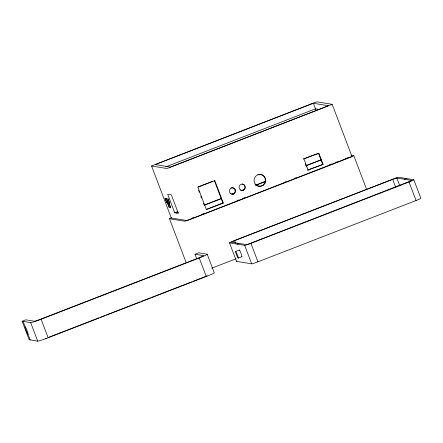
<?xml version="1.0" encoding="UTF-8"?>
<svg xmlns="http://www.w3.org/2000/svg" width="443" height="443" viewBox="0 0 443 443"><rect width="100%" height="100%" fill="white"/><g stroke="black" fill="none" stroke-linecap="round" stroke-linejoin="round"><path stroke-width="0.66" d="M171.568 217.784L171.319 218.017L186.464 220.476L188.724 219.833L351.941 156.39L332.184 104.321L317.044 101.862L314.779 102.505L151.567 165.948L171.319 218.017M234.552 240.654L231.362 242.16L246.502 244.619L248.767 243.977L411.979 180.467L396.839 178.008L394.575 178.651L234.552 240.654L235.488 243.124M313.367 103.285L155.244 164.591L170.389 167.05L328.507 105.75L313.367 103.285L316.208 110.767M165.71 166.9L315.477 108.84L319.425 109.482M198.021 186.907L212.452 181.314M214.822 180.661L197.883 187.234L206.388 209.622L223.327 203.055L214.822 180.661L214.334 180.583L222.84 202.977L223.327 203.055M312.182 155.598L303.466 158.982L318.899 153.267L323.119 164.37L307.686 170.084L323.119 164.37M313.428 155.116L318.899 153.267M174.708 212.751L178.368 213.343L171.341 194.837L167.675 194.244L174.708 212.751L177.77 211.56M176.535 213.044L178.374 212.335M204.494 204.943L221.207 198.464M232.132 194.228L234.707 193.231M241.136 190.739L244.348 189.493M255.916 185.008L265.556 181.27M306.052 165.571L320.837 159.84M204.223 205.319L221.616 198.575M232.569 194.327L233.86 193.829M241.59 190.828L243.523 190.08M255.766 185.335L265.429 181.586M306.019 165.848L321.485 159.857M206.527 209.301L222.84 202.977M191.354 218.366L193.286 217.618M201.643 214.379L203.57 213.631M236.994 200.673L238.921 199.926M242.775 198.431L244.708 197.683M283.913 182.483L285.84 181.735M294.196 178.496L296.129 177.748M329.553 164.79L331.48 164.043M335.334 162.548L337.261 161.8M345.618 158.561L347.55 157.813M194.981 254.238L198.658 252.815L207.208 254.204L214.235 272.711A9.918 0.62 -20.8 0 1 206.261 276.471L48.143 337.771A9.918 0.62 -20.8 0 1 37.727 341.138L29.177 339.748L22.15 321.241L25.827 319.818L34.377 321.208A5.953 0.371 -20.8 0 0 40.623 319.187L198.746 257.887A5.953 0.371 -20.8 0 0 203.531 255.628L194.981 254.238L196.675 258.706M22.15 321.241L30.7 322.631A9.918 0.62 -20.8 0 0 41.11 319.265L199.234 257.964A9.918 0.62 -20.8 0 0 207.208 254.204M237.094 244.104L238.932 243.39M404.409 179.238L406.248 178.523M229.524 242.875L244.663 245.333A5.953 0.371 -20.8 0 0 250.915 243.318L409.033 182.012A5.953 0.371 -20.8 0 0 413.817 179.758L420.85 198.259A5.953 0.371 -20.8 0 1 416.066 200.518L257.942 261.819A5.953 0.371 -20.8 0 1 251.696 263.84L236.551 261.381L229.524 242.875A5.953 0.371 -20.8 0 1 234.308 240.615L392.426 179.315A5.953 0.371 -20.8 0 1 398.678 177.294L413.817 179.758M235.665 251.452L239.342 250.029M211.71 268.203L236.136 258.734M238.196 258.114A3.572 0.382 68.8 0 0 236.678 253.18A3.572 0.382 68.8 0 0 235.92 253.058A3.572 0.382 68.8 0 0 238.196 258.114L241.872 256.691M48.94 337.195L99.077 317.758M100.362 317.26L104.858 315.516M106.143 315.017L140.209 301.81M141.5 301.312L150.498 297.823M151.783 297.325L191.636 281.875M192.921 281.377L205.131 276.642M351.144 155.183L353.78 155.609L366.549 189.227M151.567 166.014L166.712 168.473L168.971 167.831L332.184 104.321M186.182 262.693L169.481 218.731L184.626 221.19A5.953 0.371 -20.8 0 0 190.872 219.169L348.995 157.869A5.953 0.371 -20.8 0 0 353.78 155.609M409.033 182.012L416.066 200.518M396.839 178.008L399.885 186.027M392.67 179.354L395.721 187.372M318.412 153.184L322.631 164.287M303.953 159.059L308.173 170.162M305.338 163.916L306.512 167M250.915 243.318L257.942 261.819M244.663 245.333L251.696 263.84M198.608 190.352L199.339 192.268M200.795 196.111L201.526 198.027M203.47 203.149L204.201 205.065M199.234 257.964L206.261 276.471M41.11 319.265L48.143 337.771M30.7 322.631L37.727 341.138M23.125 321.402L25.234 326.956M28.047 334.354A3.965 0.426 68.8 0 0 26.364 328.872A3.965 0.426 68.8 0 0 25.517 328.734A3.965 0.426 68.8 0 0 28.047 334.354L30.157 339.908M257.809 174.581A5.953 5.903 -80.8 0 1 264.814 177.842A5.953 5.903 -80.8 0 1 262.61 185.301A5.953 5.903 -80.8 0 1 254.969 184.205M242.221 184.028A3.173 3.151 -80.8 0 1 244.741 188.059A3.173 3.151 -80.8 0 1 240.438 190.064M230.908 187.959A3.173 3.151 -80.8 0 1 235.167 190.584A3.173 3.151 -80.8 0 1 231.534 194.056M230.748 193.818A3.173 3.151 -80.8 0 1 230.05 193.386M169.481 218.731A5.953 0.371 -20.8 0 1 170.583 218.017M46.199 338.242A5.953 0.371 -20.8 0 1 45.252 338.585M207.174 275.834A5.953 0.371 -20.8 0 1 205.774 276.393M236.551 261.381A5.953 0.371 -20.8 0 1 236.927 261.032M239.292 250.439A3.572 0.382 68.8 0 1 240.881 252.992A3.572 0.382 68.8 0 1 241.717 256.558M165.056 198.159L166.812 202.783L165.056 198.159M166.49 198.392L168.251 203.016L166.49 198.392M167.925 198.625L169.686 203.254L167.925 198.625M167.532 202.9L169.287 207.529L167.532 202.9M168.966 203.138L170.721 207.761L168.966 203.138M263.386 185.185A5.953 5.903 -80.8 0 0 262.328 174.941A5.953 5.903 -80.8 0 0 254.044 181.004A5.953 5.903 -80.8 0 0 263.386 185.185M244.06 189.809A3.173 3.151 -80.8 0 0 243.495 184.343A3.173 3.151 -80.8 0 0 239.082 187.577A3.173 3.151 -80.8 0 0 244.06 189.809M234.369 193.563A3.173 3.151 -80.8 0 0 233.804 188.098A3.173 3.151 -80.8 0 0 229.391 191.337A3.173 3.151 -80.8 0 0 234.369 193.563"/></g></svg>
